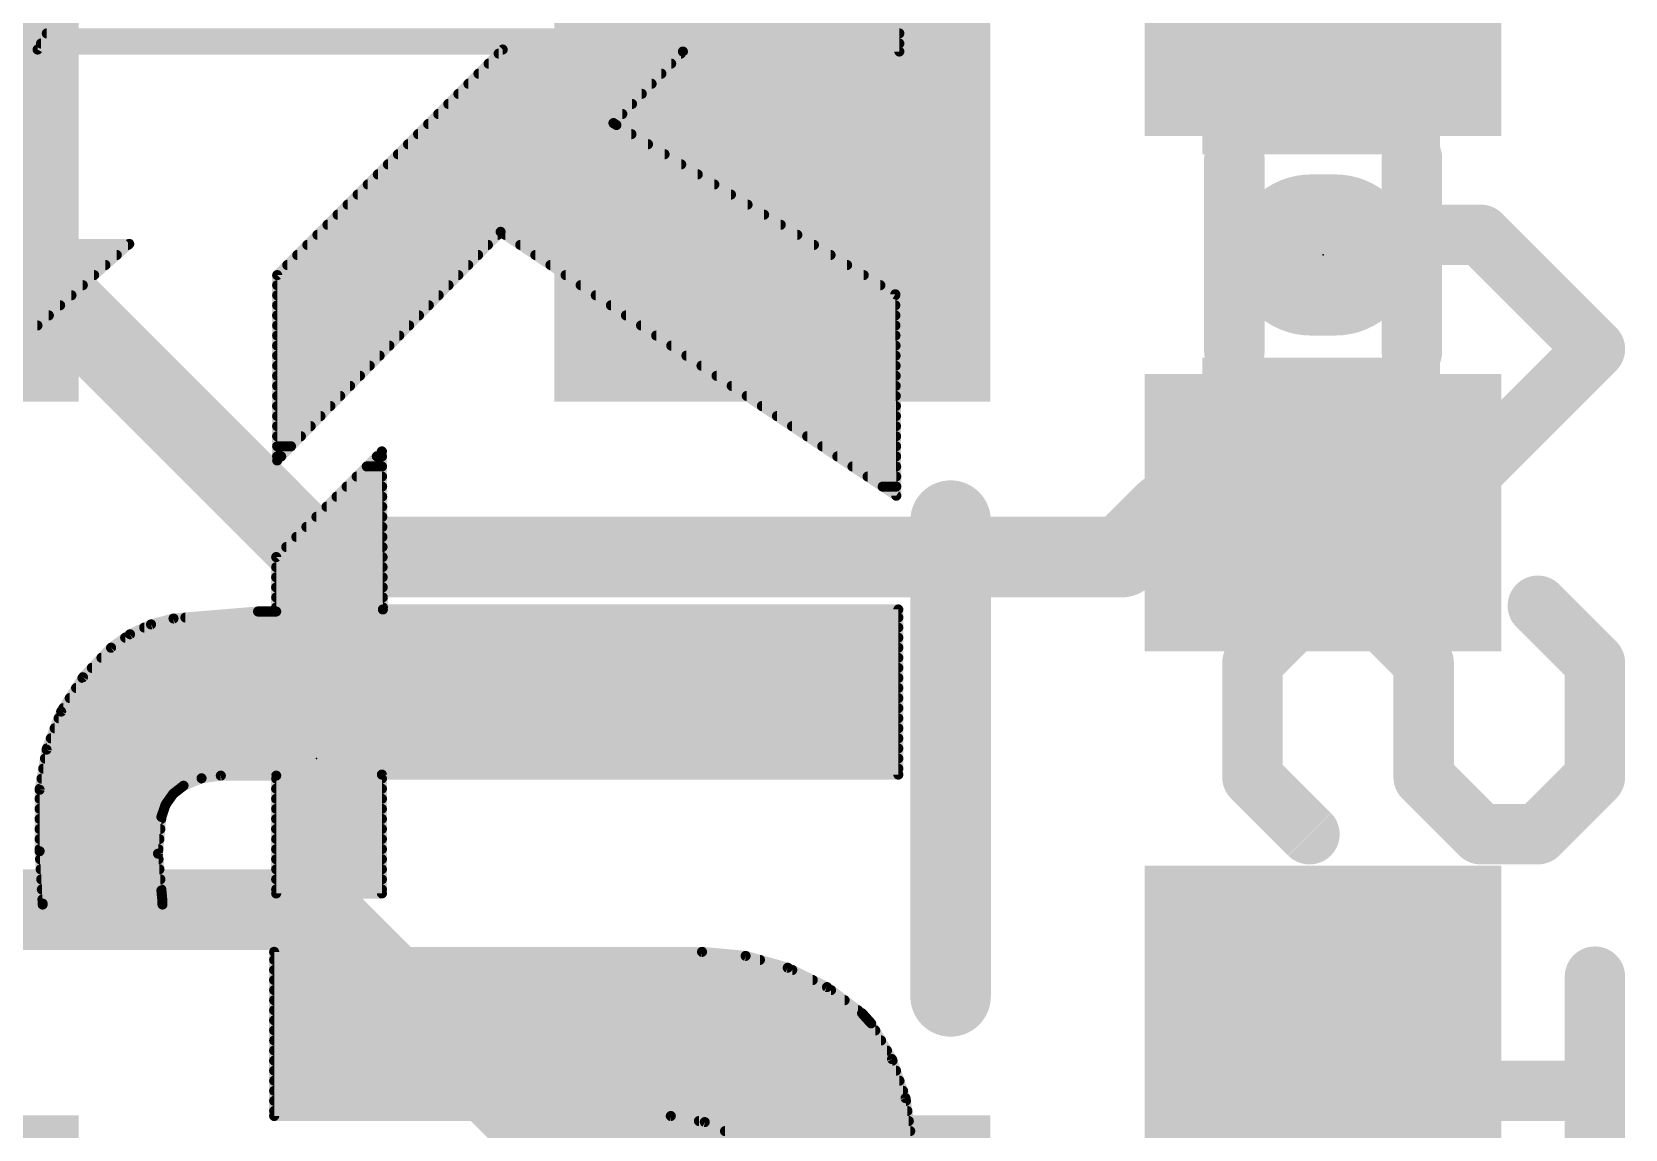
# Model space of a CAD drawing. Extents: x -0.1 to 44.5, y -0.1 to 35.7.
# Drawn here: x 31.032 to 35.052, y 18.115 to 20.883 of the extents above; entities that cross this region are included whole.
import ezdxf

# ---------------------------------------------------------------- set-up
doc = ezdxf.new("R2010")
doc.units = 0
for name, color, linetype in [('1', 12, 'CONTINUOUS'), ('21', 41, 'CONTINUOUS'), ('22', 40, 'CONTINUOUS'), ('23', 53, 'CONTINUOUS'), ('51', 53, 'CONTINUOUS')]:
    doc.layers.add(name, color=color, linetype=linetype)

# ---------------------------------------------------------------- blocks, each defined once
blk = doc.blocks.new('RECT')
blk.add_solid([(-0.5, -0.5), (0.5, -0.5), (-0.5, 0.5), (0.5, 0.5)])

msp = doc.modelspace()

# ---------------------------------------------------------------- linework, layer by layer
at = {"layer": '1', "const_width": 0.2032}
for points in [[(30.6, 20.708), (31.75, 19.558)], [(33.782, 19.558), (33.894, 19.67)], [(33.894, 19.67), (34.29, 19.67)], [(31.75, 19.558), (33.782, 19.558)], [(29.718, 18.669), (31.75, 18.669)], [(31.75, 18.669), (32.9, 17.519)]]:
    msp.add_lwpolyline(points, dxfattribs=at)
at = {"layer": '1', "const_width": 0.1016}
for points in [[(33.894, 19.7208, 1), (33.894, 19.6192)], [(33.9299, 19.6341, 1), (33.8581, 19.7059)], [(34.29, 19.6192, 1), (34.29, 19.7208)], [(31.75, 19.6088, 1), (31.75, 19.5072)], [(33.782, 19.5072, 1), (33.782, 19.6088)], [(31.7141, 19.5221, 1), (31.7859, 19.5939)], [(33.7461, 19.5939, 1), (33.8179, 19.5221)], [(31.7859, 18.7049, 1), (31.7141, 18.6331)], [(31.75, 18.6182, 1), (31.75, 18.7198)]]:
    msp.add_lwpolyline(points, format="xyb", dxfattribs=at)
at = {"layer": '21'}
for points, const_width in [([(34.3205, 20.32), (34.2595, 20.32)], 0.4064), ([(33.35, 19.65), (33.35, 18.45)], 0.2032)]:
    msp.add_lwpolyline(points, dxfattribs=dict(at, const_width=const_width))
for points, const_width in [([(34.2595, 20.4216, 1), (34.2595, 20.2184)], 0.2032), ([(34.3205, 20.2184, 1), (34.3205, 20.4216)], 0.2032), ([(33.4008, 19.65, 1), (33.2992, 19.65)], 0.1016), ([(33.2992, 18.45, 1), (33.4008, 18.45)], 0.1016)]:
    msp.add_lwpolyline(points, format="xyb", dxfattribs=dict(at, const_width=const_width))
at = {"layer": '22'}
for points, const_width in [([(31.2826, 21.2522), (31.0464, 20.8382)], 0.0254), ([(33.2207, 20.8331), (33.2207, 21.2471)], 0.0254), ([(31.0551, 20.8534), (33.2207, 20.8534)], 0.0254), ([(31.0696, 20.8788), (33.2207, 20.8788)], 0.0254), ([(31.0464, 20.8382), (32.2199, 20.8382)], 0.0254), ([(32.2199, 20.8382), (31.6509, 20.2692)], 0.0254), ([(32.2097, 20.828), (32.6696, 20.828)], 0.0254), ([(32.4993, 20.6527), (32.6746, 20.8331)], 0.0254), ([(32.6746, 20.8331), (33.2207, 20.8331)], 0.0254), ([(32.1589, 20.7772), (32.6203, 20.7772)], 0.0254), ([(32.1843, 20.8026), (32.645, 20.8026)], 0.0254), ([(32.1335, 20.7518), (32.5956, 20.7518)], 0.0254), ([(32.0827, 20.701), (32.5462, 20.701)], 0.0254), ([(32.1081, 20.7264), (32.5709, 20.7264)], 0.0254), ([(32.0573, 20.6756), (32.5216, 20.6756)], 0.0254), ([(32.5069, 20.6477), (32.4993, 20.6527)], 0.0254), ([(32.0065, 20.6248), (32.5447, 20.6248)], 0.0254), ([(32.0319, 20.6502), (32.5031, 20.6502)], 0.0254), ([(33.2105, 20.2209), (32.5069, 20.6477)], 0.0254), ([(31.9557, 20.574), (32.6284, 20.574)], 0.0254), ([(31.9811, 20.5994), (32.5865, 20.5994)], 0.0254), ([(31.9303, 20.5486), (32.6703, 20.5486)], 0.0254), ([(31.8795, 20.4978), (32.754, 20.4978)], 0.0254), ([(31.9049, 20.5232), (32.7121, 20.5232)], 0.0254), ([(31.8541, 20.4724), (32.7959, 20.4724)], 0.0254), ([(31.8033, 20.4216), (32.8796, 20.4216)], 0.0254), ([(31.8287, 20.447), (32.8378, 20.447)], 0.0254), ([(34.1115, 20.3708), (34.6877, 20.3708)], 0.1524), ([(34.6877, 20.3708), (34.9758, 20.0827)], 0.1524), ([(31.6509, 19.8018), (32.2148, 20.3784)], 0.0254), ([(31.7525, 20.3708), (32.2074, 20.3708)], 0.0254), ([(31.7779, 20.3962), (32.9215, 20.3962)], 0.0254), ([(32.2148, 20.3784), (33.213, 19.7129)], 0.0254), ([(32.2262, 20.3708), (32.9634, 20.3708)], 0.0254), ([(29.7313, 20.3454), (31.2748, 20.3454)], 0.0254), ([(29.7612, 20.3479), (31.2776, 20.3479)], 0.0254), ([(31.2776, 20.3479), (30.7289, 19.8603)], 0.0254), ([(31.7271, 20.3454), (32.1825, 20.3454)], 0.0254), ([(32.2643, 20.3454), (33.0053, 20.3454)], 0.0254), ([(29.5575, 20.2946), (31.2176, 20.2946)], 0.0254), ([(29.6085, 20.32), (31.2462, 20.32)], 0.0254), ([(31.6763, 20.2946), (32.1328, 20.2946)], 0.0254), ([(31.7017, 20.32), (32.1577, 20.32)], 0.0254), ([(32.3024, 20.32), (33.0471, 20.32)], 0.0254), ([(32.3405, 20.2946), (33.089, 20.2946)], 0.0254), ([(29.5161, 20.2692), (31.189, 20.2692)], 0.0254), ([(31.6509, 20.2692), (31.6509, 19.8018)], 0.0254), ([(31.6509, 20.2692), (32.108, 20.2692)], 0.0254), ([(32.3786, 20.2692), (33.1309, 20.2692)], 0.0254), ([(29.4611, 20.2184), (31.1319, 20.2184)], 0.0254), ([(29.4864, 20.2438), (31.1605, 20.2438)], 0.0254), ([(31.6509, 20.2438), (32.0832, 20.2438)], 0.0254), ([(31.6509, 20.2184), (32.0583, 20.2184)], 0.0254), ([(32.4167, 20.2438), (33.1728, 20.2438)], 0.0254), ([(32.4548, 20.2184), (33.2105, 20.2184)], 0.0254), ([(33.213, 19.7129), (33.2105, 20.2209)], 0.0254), ([(29.4413, 20.193), (31.1033, 20.193)], 0.0254), ([(31.6509, 20.193), (32.0335, 20.193)], 0.0254), ([(32.4929, 20.193), (33.2106, 20.193)], 0.0254), ([(29.4104, 20.1422), (31.0461, 20.1422)], 0.0254), ([(29.423, 20.1676), (31.0747, 20.1676)], 0.0254), ([(31.6509, 20.1676), (32.0086, 20.1676)], 0.0254), ([(31.6509, 20.1422), (31.9838, 20.1422)], 0.0254), ([(32.531, 20.1676), (33.2108, 20.1676)], 0.0254), ([(32.5691, 20.1422), (33.2109, 20.1422)], 0.0254), ([(34.9758, 20.0827), (34.6877, 19.7946)], 0.1524), ([(31.6509, 20.1168), (31.959, 20.1168)], 0.0254), ([(31.6509, 20.0914), (31.9341, 20.0914)], 0.0254), ([(32.6072, 20.1168), (33.211, 20.1168)], 0.0254), ([(32.6453, 20.0914), (33.2111, 20.0914)], 0.0254), ([(31.6509, 20.066), (31.9093, 20.066)], 0.0254), ([(32.6834, 20.066), (33.2113, 20.066)], 0.0254), ([(31.6509, 20.0406), (31.8844, 20.0406)], 0.0254), ([(31.6509, 20.0152), (31.8596, 20.0152)], 0.0254), ([(32.7215, 20.0406), (33.2114, 20.0406)], 0.0254), ([(32.7596, 20.0152), (33.2115, 20.0152)], 0.0254), ([(31.6509, 19.9898), (31.8348, 19.9898)], 0.0254), ([(32.7977, 19.9898), (33.2116, 19.9898)], 0.0254), ([(31.6509, 19.9644), (31.8099, 19.9644)], 0.0254), ([(31.6509, 19.939), (31.7851, 19.939)], 0.0254), ([(32.8358, 19.9644), (33.2118, 19.9644)], 0.0254), ([(32.8739, 19.939), (33.2119, 19.939)], 0.0254), ([(31.6509, 19.9136), (31.7602, 19.9136)], 0.0254), ([(31.6509, 19.8882), (31.7354, 19.8882)], 0.0254), ([(32.912, 19.9136), (33.212, 19.9136)], 0.0254), ([(32.9501, 19.8882), (33.2121, 19.8882)], 0.0254), ([(31.6509, 19.8628), (31.7106, 19.8628)], 0.0254), ([(32.9882, 19.8628), (33.2123, 19.8628)], 0.0254), ([(34.6877, 19.7946), (34.1115, 19.7946)], 0.1524), ([(31.9151, 19.8247), (31.6484, 19.558)], 0.0254), ([(31.6509, 19.8374), (31.6857, 19.8374)], 0.0254), ([(31.6509, 19.812), (31.6609, 19.812)], 0.0254), ([(31.9024, 19.812), (31.9152, 19.812)], 0.0254), ([(31.9176, 19.4259), (31.9151, 19.8247)], 0.0254), ([(33.0263, 19.8374), (33.2124, 19.8374)], 0.0254), ([(33.0644, 19.812), (33.2125, 19.812)], 0.0254), ([(31.877, 19.7866), (31.9153, 19.7866)], 0.0254), ([(33.1025, 19.7866), (33.2126, 19.7866)], 0.0254), ([(31.8262, 19.7358), (31.9157, 19.7358)], 0.0254), ([(31.8516, 19.7612), (31.9155, 19.7612)], 0.0254), ([(33.1406, 19.7612), (33.2128, 19.7612)], 0.0254), ([(33.1787, 19.7358), (33.2129, 19.7358)], 0.0254), ([(31.8008, 19.7104), (31.9158, 19.7104)], 0.0254), ([(31.75, 19.6596), (31.9161, 19.6596)], 0.0254), ([(31.7754, 19.685), (31.916, 19.685)], 0.0254), ([(31.6992, 19.6088), (31.9165, 19.6088)], 0.0254), ([(31.7246, 19.6342), (31.9163, 19.6342)], 0.0254), ([(31.6738, 19.5834), (31.9166, 19.5834)], 0.0254), ([(31.6484, 19.558), (31.6484, 19.4208)], 0.0254), ([(31.6484, 19.558), (31.9168, 19.558)], 0.0254), ([(31.6484, 19.5326), (31.9169, 19.5326)], 0.0254), ([(31.6484, 19.5072), (31.9171, 19.5072)], 0.0254), ([(34.1115, 19.2912), (34.2555, 19.4353)], 0.1524), ([(34.2555, 19.4353), (34.3996, 19.4353)], 0.1524), ([(34.3996, 19.4353), (34.5436, 19.2912)], 0.1524), ([(34.9758, 19.2912), (34.8317, 19.4353)], 0.1524), ([(31.6484, 19.4818), (31.9173, 19.4818)], 0.0254), ([(31.6484, 19.4564), (31.9174, 19.4564)], 0.0254), ([(31.6027, 19.4208), (31.3893, 19.4031)], 0.0254), ([(31.4194, 19.4056), (33.2181, 19.4056)], 0.0254), ([(31.6484, 19.4208), (31.6027, 19.4208)], 0.0254), ([(31.6484, 19.431), (31.9176, 19.431)], 0.0254), ([(33.2181, 19.4259), (31.9176, 19.4259)], 0.0254), ([(33.2181, 19.0094), (33.2181, 19.4259)], 0.0254), ([(31.3326, 19.3883), (31.2795, 19.3634)], 0.0254), ([(31.3154, 19.3802), (33.2181, 19.3802)], 0.0254), ([(31.3893, 19.4031), (31.3326, 19.3883)], 0.0254), ([(31.2318, 19.3294), (31.1609, 19.2551)], 0.0254), ([(31.2795, 19.3634), (31.2318, 19.3294)], 0.0254), ([(31.2318, 19.3294), (33.2181, 19.3294)], 0.0254), ([(31.2674, 19.3548), (33.2181, 19.3548)], 0.0254), ([(34.1115, 19.0031), (34.1115, 19.2912)], 0.1524), ([(34.5436, 19.2912), (34.5436, 19.0031)], 0.1524), ([(34.9758, 19.0031), (34.9758, 19.2912)], 0.1524), ([(31.2076, 19.304), (33.2181, 19.304)], 0.0254), ([(31.1609, 19.2551), (31.1059, 19.1684)], 0.0254), ([(31.1597, 19.2532), (33.2181, 19.2532)], 0.0254), ([(31.1833, 19.2786), (33.2181, 19.2786)], 0.0254), ([(31.1436, 19.2278), (33.2181, 19.2278)], 0.0254), ([(31.1059, 19.1684), (31.0689, 19.0725)], 0.0254), ([(31.1114, 19.177), (33.2181, 19.177)], 0.0254), ([(31.1275, 19.2024), (33.2181, 19.2024)], 0.0254), ([(31.0896, 19.1262), (33.2181, 19.1262)], 0.0254), ([(31.0994, 19.1516), (33.2181, 19.1516)], 0.0254), ([(31.0798, 19.1008), (33.2181, 19.1008)], 0.0254), ([(31.0689, 19.0725), (31.0515, 18.9713)], 0.0254), ([(31.0651, 19.05), (33.2181, 19.05)], 0.0254), ([(31.07, 19.0754), (33.2181, 19.0754)], 0.0254), ([(34.2555, 18.8591), (34.1115, 19.0031)], 0.1524), ([(34.5436, 19.0031), (34.6877, 18.8591)], 0.1524), ([(34.8317, 18.8591), (34.9758, 19.0031)], 0.1524), ([(31.0607, 19.0246), (33.2181, 19.0246)], 0.0254), ([(31.4601, 19.0002), (31.5087, 19.0068)], 0.0254), ([(31.5087, 19.0068), (31.6484, 19.0068)], 0.0254), ([(31.6484, 19.0068), (31.6484, 18.7096)], 0.0254), ([(31.9151, 18.7096), (31.9151, 19.0094)], 0.0254), ([(31.9151, 19.0094), (33.2181, 19.0094)], 0.0254), ([(31.0515, 18.9713), (31.0515, 18.8163)], 0.0254), ([(31.0519, 18.9738), (31.405, 18.9738)], 0.0254), ([(31.0563, 18.9992), (31.4577, 18.9992)], 0.0254), ([(31.3887, 18.961), (31.4147, 18.9814)], 0.0254), ([(31.4147, 18.9814), (31.4601, 19.0002)], 0.0254), ([(31.6484, 18.9992), (31.9151, 18.9992)], 0.0254), ([(31.6484, 18.9738), (31.9151, 18.9738)], 0.0254), ([(31.0515, 18.9484), (31.3797, 18.9484)], 0.0254), ([(31.0515, 18.923), (31.3657, 18.923)], 0.0254), ([(31.3588, 18.9027), (31.3695, 18.934)], 0.0254), ([(31.3695, 18.934), (31.3887, 18.961)], 0.0254), ([(31.6484, 18.9484), (31.9151, 18.9484)], 0.0254), ([(31.6484, 18.923), (31.9151, 18.923)], 0.0254), ([(34.6877, 18.8591), (34.8317, 18.8591)], 0.1524), ([(31.0515, 18.8976), (31.3583, 18.8976)], 0.0254), ([(31.3502, 18.81), (31.3588, 18.9027)], 0.0254), ([(31.6484, 18.8976), (31.9151, 18.8976)], 0.0254), ([(31.0515, 18.8722), (31.356, 18.8722)], 0.0254), ([(31.0515, 18.8468), (31.3536, 18.8468)], 0.0254), ([(31.6484, 18.8722), (31.9151, 18.8722)], 0.0254), ([(31.6484, 18.8468), (31.9151, 18.8468)], 0.0254), ([(31.0515, 18.8214), (31.3513, 18.8214)], 0.0254), ([(31.0515, 18.8163), (31.0591, 18.6842)], 0.0254), ([(31.3588, 18.7173), (31.3502, 18.81)], 0.0254), ([(31.6484, 18.8214), (31.9151, 18.8214)], 0.0254), ([(31.0527, 18.796), (31.3515, 18.796)], 0.0254), ([(31.0541, 18.7706), (31.3539, 18.7706)], 0.0254), ([(31.6484, 18.796), (31.9151, 18.796)], 0.0254), ([(31.6484, 18.7706), (31.9151, 18.7706)], 0.0254), ([(31.0556, 18.7452), (31.3562, 18.7452)], 0.0254), ([(31.6484, 18.7452), (31.9151, 18.7452)], 0.0254), ([(31.0571, 18.7198), (31.3586, 18.7198)], 0.0254), ([(31.0585, 18.6944), (31.3609, 18.6944)], 0.0254), ([(31.0591, 18.6842), (31.0591, 18.6817)], 0.0254), ([(31.0591, 18.6817), (31.3614, 18.6817)], 0.0254), ([(31.3614, 18.6893), (31.3588, 18.7173)], 0.0254), ([(31.3614, 18.6817), (31.3614, 18.6893)], 0.0254), ([(31.6484, 18.7198), (31.9151, 18.7198)], 0.0254), ([(31.6484, 18.7096), (31.9151, 18.7096)], 0.0254), ([(31.6433, 18.5623), (32.7228, 18.5623)], 0.0254), ([(31.6433, 18.1483), (31.6433, 18.5623)], 0.0254), ([(32.7228, 18.5623), (32.8328, 18.5522)], 0.0254), ([(34.3996, 18.4998), (34.1115, 18.2117)], 0.1524), ([(34.9758, 18.4998), (34.9758, 17.9235)], 0.1524), ([(31.6433, 18.542), (32.869, 18.542)], 0.0254), ([(32.8328, 18.5522), (32.9391, 18.5222)], 0.0254), ([(32.9391, 18.5222), (33.0382, 18.4734)], 0.0254), ([(31.6433, 18.5166), (32.9505, 18.5166)], 0.0254), ([(31.6433, 18.4912), (33.0021, 18.4912)], 0.0254), ([(31.6433, 18.4658), (33.0484, 18.4658)], 0.0254), ([(31.6433, 18.4404), (33.0825, 18.4404)], 0.0254), ([(33.0382, 18.4734), (33.1267, 18.4074)], 0.0254), ([(31.6433, 18.415), (33.1165, 18.415)], 0.0254), ([(33.1267, 18.4074), (33.1495, 18.382)], 0.0254), ([(31.6433, 18.3896), (33.1427, 18.3896)], 0.0254), ([(31.6433, 18.3642), (33.1599, 18.3642)], 0.0254), ([(33.1495, 18.382), (33.2021, 18.2918)], 0.0254), ([(31.6433, 18.3388), (33.1747, 18.3388)], 0.0254), ([(31.6433, 18.3134), (33.1895, 18.3134)], 0.0254), ([(31.6433, 18.288), (33.2034, 18.288)], 0.0254), ([(33.2021, 18.2918), (33.2364, 18.1932)], 0.0254), ([(31.6433, 18.2626), (33.2123, 18.2626)], 0.0254), ([(34.1115, 18.2117), (34.9758, 18.2117)], 0.1524), ([(31.6433, 18.2372), (33.2211, 18.2372)], 0.0254), ([(31.6433, 18.2118), (33.2299, 18.2118)], 0.0254), ([(31.6433, 18.1864), (33.2374, 18.1864)], 0.0254), ([(31.6433, 18.161), (33.241, 18.161)], 0.0254), ([(33.2364, 18.1932), (33.2511, 18.0899)], 0.0254), ([(32.6441, 18.1483), (31.6433, 18.1483)], 0.0254), ([(32.7298, 18.133), (32.6441, 18.1483)], 0.0254), ([(32.7151, 18.1356), (33.2446, 18.1356)], 0.0254), ([(32.8092, 18.0975), (32.7298, 18.133)], 0.0254), ([(32.7808, 18.1102), (33.2482, 18.1102)], 0.0254)]:
    msp.add_lwpolyline(points, dxfattribs=dict(at, const_width=const_width))
for points, const_width in [([(31.0551, 20.8598, 1), (31.0551, 20.847)], 0.0127), ([(31.0696, 20.8852, 1), (31.0696, 20.8725)], 0.0127), ([(33.2207, 20.8725, 1), (33.2207, 20.8852)], 0.0127), ([(33.2207, 20.847, 1), (33.2207, 20.8598)], 0.0127), ([(31.0464, 20.8446, 1), (31.0464, 20.8318)], 0.0127), ([(31.0409, 20.8413, 1), (31.0519, 20.8351)], 0.0127), ([(32.2097, 20.8344, 1), (32.2097, 20.8216)], 0.0127), ([(32.2244, 20.8337, 1), (32.2154, 20.8427)], 0.0127), ([(32.2199, 20.8318, 1), (32.2199, 20.8446)], 0.0127), ([(32.6746, 20.8395, 1), (32.6746, 20.8268)], 0.0127), ([(32.6696, 20.8216, 1), (32.6696, 20.8344)], 0.0127), ([(32.6792, 20.8287, 1), (32.67, 20.8375)], 0.0127), ([(33.2144, 20.8331, 1), (33.227, 20.8331)], 0.0127), ([(33.2207, 20.8268, 1), (33.2207, 20.8395)], 0.0127), ([(32.1589, 20.7836, 1), (32.1589, 20.7708)], 0.0127), ([(32.1843, 20.809, 1), (32.1843, 20.7963)], 0.0127), ([(32.6203, 20.7708, 1), (32.6203, 20.7836)], 0.0127), ([(32.645, 20.7963, 1), (32.645, 20.809)], 0.0127), ([(32.1335, 20.7582, 1), (32.1335, 20.7454)], 0.0127), ([(32.5956, 20.7454, 1), (32.5956, 20.7582)], 0.0127), ([(32.0827, 20.7074, 1), (32.0827, 20.6946)], 0.0127), ([(32.1081, 20.7328, 1), (32.1081, 20.7201)], 0.0127), ([(32.5462, 20.6946, 1), (32.5462, 20.7074)], 0.0127), ([(32.5709, 20.7201, 1), (32.5709, 20.7328)], 0.0127), ([(32.0573, 20.682, 1), (32.0573, 20.6692)], 0.0127), ([(32.5028, 20.658, 1), (32.4958, 20.6474)], 0.0127), ([(32.4947, 20.6571, 1), (32.5039, 20.6483)], 0.0127), ([(32.5216, 20.6692, 1), (32.5216, 20.682)], 0.0127), ([(32.0065, 20.6312, 1), (32.0065, 20.6184)], 0.0127), ([(32.0319, 20.6566, 1), (32.0319, 20.6439)], 0.0127), ([(32.5102, 20.6531, 1), (32.5036, 20.6423)], 0.0127), ([(32.5031, 20.6439, 1), (32.5031, 20.6566)], 0.0127), ([(32.5034, 20.6424, 1), (32.5104, 20.653)], 0.0127), ([(32.5447, 20.6184, 1), (32.5447, 20.6312)], 0.0127), ([(31.9557, 20.5804, 1), (31.9557, 20.5677)], 0.0127), ([(31.9811, 20.6058, 1), (31.9811, 20.593)], 0.0127), ([(32.5865, 20.593, 1), (32.5865, 20.6058)], 0.0127), ([(32.6284, 20.5677, 1), (32.6284, 20.5804)], 0.0127), ([(31.9303, 20.555, 1), (31.9303, 20.5422)], 0.0127), ([(32.6703, 20.5422, 1), (32.6703, 20.555)], 0.0127), ([(31.8795, 20.5042, 1), (31.8795, 20.4915)], 0.0127), ([(31.9049, 20.5296, 1), (31.9049, 20.5168)], 0.0127), ([(32.7121, 20.5168, 1), (32.7121, 20.5296)], 0.0127), ([(32.754, 20.4915, 1), (32.754, 20.5042)], 0.0127), ([(31.8541, 20.4788, 1), (31.8541, 20.466)], 0.0127), ([(32.7959, 20.466, 1), (32.7959, 20.4788)], 0.0127), ([(31.8033, 20.428, 1), (31.8033, 20.4153)], 0.0127), ([(31.8287, 20.4534, 1), (31.8287, 20.4407)], 0.0127), ([(32.8378, 20.4407, 1), (32.8378, 20.4534)], 0.0127), ([(32.8796, 20.4153, 1), (32.8796, 20.428)], 0.0127), ([(34.1115, 20.4089, 1), (34.1115, 20.3327)], 0.0762), ([(34.7146, 20.3977, 1), (34.6607, 20.3439)], 0.0762), ([(34.6877, 20.3327, 1), (34.6877, 20.4089)], 0.0762), ([(31.7525, 20.3772, 1), (31.7525, 20.3645)], 0.0127), ([(31.7779, 20.4026, 1), (31.7779, 20.3898)], 0.0127), ([(32.2074, 20.3645, 1), (32.2074, 20.3772)], 0.0127), ([(32.2183, 20.3837, 1), (32.2113, 20.3731)], 0.0127), ([(32.2193, 20.374, 1), (32.2103, 20.3828)], 0.0127), ([(32.2262, 20.3772, 1), (32.2262, 20.3645)], 0.0127), ([(32.9215, 20.3898, 1), (32.9215, 20.4026)], 0.0127), ([(32.9634, 20.3645, 1), (32.9634, 20.3772)], 0.0127), ([(31.2818, 20.3432, 1), (31.2734, 20.3526)], 0.0127), ([(31.2748, 20.3391, 1), (31.2748, 20.3518)], 0.0127), ([(31.2776, 20.3415, 1), (31.2776, 20.3543)], 0.0127), ([(31.7271, 20.3518, 1), (31.7271, 20.3391)], 0.0127), ([(32.1825, 20.3391, 1), (32.1825, 20.3518)], 0.0127), ([(32.2643, 20.3518, 1), (32.2643, 20.3391)], 0.0127), ([(33.0053, 20.3391, 1), (33.0053, 20.3518)], 0.0127), ([(31.2176, 20.2883, 1), (31.2176, 20.301)], 0.0127), ([(31.2462, 20.3136, 1), (31.2462, 20.3264)], 0.0127), ([(31.6763, 20.301, 1), (31.6763, 20.2883)], 0.0127), ([(31.7017, 20.3264, 1), (31.7017, 20.3136)], 0.0127), ([(32.1328, 20.2883, 1), (32.1328, 20.301)], 0.0127), ([(32.1577, 20.3136, 1), (32.1577, 20.3264)], 0.0127), ([(32.3024, 20.3264, 1), (32.3024, 20.3136)], 0.0127), ([(32.3405, 20.301, 1), (32.3405, 20.2883)], 0.0127), ([(33.0471, 20.3136, 1), (33.0471, 20.3264)], 0.0127), ([(33.089, 20.2883, 1), (33.089, 20.301)], 0.0127), ([(31.189, 20.2629, 1), (31.189, 20.2756)], 0.0127), ([(31.6573, 20.2692, 1), (31.6445, 20.2692)], 0.0127), ([(31.6509, 20.2756, 1), (31.6509, 20.2629)], 0.0127), ([(31.6464, 20.2737, 1), (31.6554, 20.2647)], 0.0127), ([(32.108, 20.2629, 1), (32.108, 20.2756)], 0.0127), ([(32.3786, 20.2756, 1), (32.3786, 20.2629)], 0.0127), ([(33.1309, 20.2629, 1), (33.1309, 20.2756)], 0.0127), ([(31.1319, 20.2121, 1), (31.1319, 20.2248)], 0.0127), ([(31.1605, 20.2374, 1), (31.1605, 20.2502)], 0.0127), ([(31.6509, 20.2502, 1), (31.6509, 20.2374)], 0.0127), ([(31.6509, 20.2248, 1), (31.6509, 20.2121)], 0.0127), ([(32.0583, 20.2121, 1), (32.0583, 20.2248)], 0.0127), ([(32.0832, 20.2374, 1), (32.0832, 20.2502)], 0.0127), ([(32.4167, 20.2502, 1), (32.4167, 20.2374)], 0.0127), ([(32.4548, 20.2248, 1), (32.4548, 20.2121)], 0.0127), ([(33.1728, 20.2374, 1), (33.1728, 20.2502)], 0.0127), ([(33.2168, 20.2209, 1), (33.2042, 20.2209)], 0.0127), ([(33.2072, 20.2155, 1), (33.2138, 20.2263)], 0.0127), ([(33.2105, 20.2121, 1), (33.2105, 20.2248)], 0.0127), ([(31.1033, 20.1867, 1), (31.1033, 20.1994)], 0.0127), ([(31.6509, 20.1994, 1), (31.6509, 20.1867)], 0.0127), ([(32.0335, 20.1867, 1), (32.0335, 20.1994)], 0.0127), ([(32.4929, 20.1994, 1), (32.4929, 20.1867)], 0.0127), ([(33.2106, 20.1867, 1), (33.2106, 20.1994)], 0.0127), ([(31.0461, 20.1359, 1), (31.0461, 20.1486)], 0.0127), ([(31.0747, 20.1612, 1), (31.0747, 20.174)], 0.0127), ([(31.6509, 20.174, 1), (31.6509, 20.1612)], 0.0127), ([(31.6509, 20.1486, 1), (31.6509, 20.1359)], 0.0127), ([(31.9838, 20.1359, 1), (31.9838, 20.1486)], 0.0127), ([(32.0086, 20.1612, 1), (32.0086, 20.174)], 0.0127), ([(32.531, 20.174, 1), (32.531, 20.1612)], 0.0127), ([(32.5691, 20.1486, 1), (32.5691, 20.1359)], 0.0127), ([(33.2108, 20.1612, 1), (33.2108, 20.174)], 0.0127), ([(33.2109, 20.1359, 1), (33.2109, 20.1486)], 0.0127), ([(35.0027, 20.0557, 1), (34.9489, 20.1096)], 0.0762), ([(34.9489, 20.0557, 1), (35.0027, 20.1096)], 0.0762), ([(31.6509, 20.0978, 1), (31.6509, 20.085)], 0.0127), ([(31.6509, 20.1232, 1), (31.6509, 20.1105)], 0.0127), ([(31.9341, 20.085, 1), (31.9341, 20.0978)], 0.0127), ([(31.959, 20.1105, 1), (31.959, 20.1232)], 0.0127), ([(32.6072, 20.1232, 1), (32.6072, 20.1105)], 0.0127), ([(32.6453, 20.0978, 1), (32.6453, 20.085)], 0.0127), ([(33.211, 20.1105, 1), (33.211, 20.1232)], 0.0127), ([(33.2111, 20.085, 1), (33.2111, 20.0978)], 0.0127), ([(31.6509, 20.0724, 1), (31.6509, 20.0597)], 0.0127), ([(31.9093, 20.0597, 1), (31.9093, 20.0724)], 0.0127), ([(32.6834, 20.0724, 1), (32.6834, 20.0597)], 0.0127), ([(33.2113, 20.0597, 1), (33.2113, 20.0724)], 0.0127), ([(31.6509, 20.0216, 1), (31.6509, 20.0088)], 0.0127), ([(31.6509, 20.047, 1), (31.6509, 20.0343)], 0.0127), ([(31.8596, 20.0088, 1), (31.8596, 20.0216)], 0.0127), ([(31.8844, 20.0343, 1), (31.8844, 20.047)], 0.0127), ([(32.7215, 20.047, 1), (32.7215, 20.0343)], 0.0127), ([(32.7596, 20.0216, 1), (32.7596, 20.0088)], 0.0127), ([(33.2114, 20.0343, 1), (33.2114, 20.047)], 0.0127), ([(33.2115, 20.0088, 1), (33.2115, 20.0216)], 0.0127), ([(31.6509, 19.9962, 1), (31.6509, 19.9835)], 0.0127), ([(31.8348, 19.9835, 1), (31.8348, 19.9962)], 0.0127), ([(32.7977, 19.9962, 1), (32.7977, 19.9835)], 0.0127), ([(33.2116, 19.9835, 1), (33.2116, 19.9962)], 0.0127), ([(31.6509, 19.9454, 1), (31.6509, 19.9326)], 0.0127), ([(31.6509, 19.9708, 1), (31.6509, 19.9581)], 0.0127), ([(31.7851, 19.9326, 1), (31.7851, 19.9454)], 0.0127), ([(31.8099, 19.9581, 1), (31.8099, 19.9708)], 0.0127), ([(32.8358, 19.9708, 1), (32.8358, 19.9581)], 0.0127), ([(32.8739, 19.9454, 1), (32.8739, 19.9326)], 0.0127), ([(33.2118, 19.9581, 1), (33.2118, 19.9708)], 0.0127), ([(33.2119, 19.9326, 1), (33.2119, 19.9454)], 0.0127), ([(31.6509, 19.92, 1), (31.6509, 19.9073)], 0.0127), ([(31.6509, 19.8946, 1), (31.6509, 19.8819)], 0.0127), ([(31.7354, 19.8819, 1), (31.7354, 19.8946)], 0.0127), ([(31.7602, 19.9073, 1), (31.7602, 19.92)], 0.0127), ([(32.912, 19.92, 1), (32.912, 19.9073)], 0.0127), ([(32.9501, 19.8946, 1), (32.9501, 19.8819)], 0.0127), ([(33.212, 19.9073, 1), (33.212, 19.92)], 0.0127), ([(33.2121, 19.8819, 1), (33.2121, 19.8946)], 0.0127), ([(31.6509, 19.8692, 1), (31.6509, 19.8564)], 0.0127), ([(31.7106, 19.8564, 1), (31.7106, 19.8692)], 0.0127), ([(32.9882, 19.8692, 1), (32.9882, 19.8564)], 0.0127), ([(33.2123, 19.8564, 1), (33.2123, 19.8692)], 0.0127), ([(34.1115, 19.8327, 1), (34.1115, 19.7565)], 0.0762), ([(34.6607, 19.8215, 1), (34.7146, 19.7676)], 0.0762), ([(34.6877, 19.7565, 1), (34.6877, 19.8327)], 0.0762), ([(31.6509, 19.8184, 1), (31.6509, 19.8056)], 0.0127), ([(31.6509, 19.8438, 1), (31.6509, 19.8311)], 0.0127), ([(31.6609, 19.8056, 1), (31.6609, 19.8184)], 0.0127), ([(31.6857, 19.8311, 1), (31.6857, 19.8438)], 0.0127), ([(31.9024, 19.8184, 1), (31.9024, 19.8056)], 0.0127), ([(31.9214, 19.8247, 1), (31.9088, 19.8247)], 0.0127), ([(31.9196, 19.8202, 1), (31.9106, 19.8292)], 0.0127), ([(31.9152, 19.8056, 1), (31.9152, 19.8184)], 0.0127), ([(33.0263, 19.8438, 1), (33.0263, 19.8311)], 0.0127), ([(33.0644, 19.8184, 1), (33.0644, 19.8056)], 0.0127), ([(33.2124, 19.8311, 1), (33.2124, 19.8438)], 0.0127), ([(33.2125, 19.8056, 1), (33.2125, 19.8184)], 0.0127), ([(31.6445, 19.8018, 1), (31.6573, 19.8018)], 0.0127), ([(31.6464, 19.8062, 1), (31.6554, 19.7974)], 0.0127), ([(31.877, 19.793, 1), (31.877, 19.7802)], 0.0127), ([(31.9153, 19.7802, 1), (31.9153, 19.793)], 0.0127), ([(33.1025, 19.793, 1), (33.1025, 19.7802)], 0.0127), ([(33.2126, 19.7802, 1), (33.2126, 19.793)], 0.0127), ([(31.8262, 19.7422, 1), (31.8262, 19.7294)], 0.0127), ([(31.8516, 19.7676, 1), (31.8516, 19.7549)], 0.0127), ([(31.9155, 19.7549, 1), (31.9155, 19.7676)], 0.0127), ([(31.9157, 19.7294, 1), (31.9157, 19.7422)], 0.0127), ([(33.1406, 19.7676, 1), (33.1406, 19.7549)], 0.0127), ([(33.1787, 19.7422, 1), (33.1787, 19.7294)], 0.0127), ([(33.2128, 19.7549, 1), (33.2128, 19.7676)], 0.0127), ([(33.2129, 19.7294, 1), (33.2129, 19.7422)], 0.0127), ([(31.8008, 19.7168, 1), (31.8008, 19.704)], 0.0127), ([(31.9158, 19.704, 1), (31.9158, 19.7168)], 0.0127), ([(33.2067, 19.7129, 1), (33.2193, 19.7129)], 0.0127), ([(33.2095, 19.7076, 1), (33.2165, 19.7182)], 0.0127), ([(31.75, 19.666, 1), (31.75, 19.6532)], 0.0127), ([(31.7754, 19.6914, 1), (31.7754, 19.6787)], 0.0127), ([(31.916, 19.6787, 1), (31.916, 19.6914)], 0.0127), ([(31.9161, 19.6532, 1), (31.9161, 19.666)], 0.0127), ([(31.6992, 19.6152, 1), (31.6992, 19.6025)], 0.0127), ([(31.7246, 19.6406, 1), (31.7246, 19.6278)], 0.0127), ([(31.9163, 19.6278, 1), (31.9163, 19.6406)], 0.0127), ([(31.9165, 19.6025, 1), (31.9165, 19.6152)], 0.0127), ([(31.6738, 19.5898, 1), (31.6738, 19.577)], 0.0127), ([(31.9166, 19.577, 1), (31.9166, 19.5898)], 0.0127), ([(31.6484, 19.5644, 1), (31.6484, 19.5516)], 0.0127), ([(31.6548, 19.558, 1), (31.6421, 19.558)], 0.0127), ([(31.6439, 19.5625, 1), (31.6529, 19.5535)], 0.0127), ([(31.6484, 19.539, 1), (31.6484, 19.5263)], 0.0127), ([(31.9168, 19.5516, 1), (31.9168, 19.5644)], 0.0127), ([(31.9169, 19.5263, 1), (31.9169, 19.539)], 0.0127), ([(31.6484, 19.5136, 1), (31.6484, 19.5008)], 0.0127), ([(31.9171, 19.5008, 1), (31.9171, 19.5136)], 0.0127), ([(34.2555, 19.4734, 1), (34.2555, 19.3972)], 0.0762), ([(34.2825, 19.4083, 1), (34.2286, 19.4622)], 0.0762), ([(34.4265, 19.4622, 1), (34.3726, 19.4083)], 0.0762), ([(34.3996, 19.3972, 1), (34.3996, 19.4734)], 0.0762), ([(34.8587, 19.4622, 1), (34.8048, 19.4083)], 0.0762), ([(31.6484, 19.4882, 1), (31.6484, 19.4754)], 0.0127), ([(31.6484, 19.4628, 1), (31.6484, 19.4501)], 0.0127), ([(31.9173, 19.4754, 1), (31.9173, 19.4882)], 0.0127), ([(31.9174, 19.4501, 1), (31.9174, 19.4628)], 0.0127), ([(31.4194, 19.412, 1), (31.4194, 19.3992)], 0.0127), ([(31.6027, 19.4272, 1), (31.6027, 19.4144)], 0.0127), ([(31.6032, 19.4145, 1), (31.6022, 19.4271)], 0.0127), ([(31.6484, 19.4374, 1), (31.6484, 19.4246)], 0.0127), ([(31.6421, 19.4208, 1), (31.6548, 19.4208)], 0.0127), ([(31.6484, 19.4144, 1), (31.6484, 19.4272)], 0.0127), ([(31.9176, 19.4323, 1), (31.9176, 19.4196)], 0.0127), ([(31.9113, 19.4259, 1), (31.9239, 19.4259)], 0.0127), ([(31.9176, 19.4246, 1), (31.9176, 19.4374)], 0.0127), ([(33.2244, 19.4259, 1), (33.2118, 19.4259)], 0.0127), ([(33.2181, 19.4196, 1), (33.2181, 19.4323)], 0.0127), ([(33.2181, 19.3992, 1), (33.2181, 19.412)], 0.0127), ([(31.3154, 19.3866, 1), (31.3154, 19.3739)], 0.0127), ([(31.331, 19.3944, 1), (31.3342, 19.3821)], 0.0127), ([(31.3353, 19.3825, 1), (31.3299, 19.394)], 0.0127), ([(31.3888, 19.4094, 1), (31.3898, 19.3968)], 0.0127), ([(31.3909, 19.397, 1), (31.3877, 19.4092)], 0.0127), ([(33.2181, 19.3739, 1), (33.2181, 19.3866)], 0.0127), ([(31.2318, 19.3358, 1), (31.2318, 19.323)], 0.0127), ([(31.2281, 19.3346, 1), (31.2355, 19.3242)], 0.0127), ([(31.2364, 19.325, 1), (31.2272, 19.3338)], 0.0127), ([(31.2674, 19.3612, 1), (31.2674, 19.3484)], 0.0127), ([(31.2768, 19.3692, 1), (31.2822, 19.3577)], 0.0127), ([(31.2832, 19.3582, 1), (31.2758, 19.3686)], 0.0127), ([(33.2181, 19.3484, 1), (33.2181, 19.3612)], 0.0127), ([(33.2181, 19.323, 1), (33.2181, 19.3358)], 0.0127), ([(34.0845, 19.3182, 1), (34.1384, 19.2643)], 0.0762), ([(34.1496, 19.2912, 1), (34.0734, 19.2912)], 0.0762), ([(34.5817, 19.2912, 1), (34.5055, 19.2912)], 0.0762), ([(34.5167, 19.2643, 1), (34.5706, 19.3182)], 0.0762), ([(35.0139, 19.2912, 1), (34.9377, 19.2912)], 0.0762), ([(34.9489, 19.2643, 1), (35.0027, 19.3182)], 0.0762), ([(31.2076, 19.3104, 1), (31.2076, 19.2977)], 0.0127), ([(33.2181, 19.2977, 1), (33.2181, 19.3104)], 0.0127), ([(31.1597, 19.2596, 1), (31.1597, 19.2468)], 0.0127), ([(31.1563, 19.2595, 1), (31.1655, 19.2507)], 0.0127), ([(31.1662, 19.2517, 1), (31.1555, 19.2585)], 0.0127), ([(31.1833, 19.285, 1), (31.1833, 19.2722)], 0.0127), ([(33.2181, 19.2722, 1), (33.2181, 19.285)], 0.0127), ([(33.2181, 19.2468, 1), (33.2181, 19.2596)], 0.0127), ([(31.1436, 19.2342, 1), (31.1436, 19.2215)], 0.0127), ([(33.2181, 19.2215, 1), (33.2181, 19.2342)], 0.0127), ([(31.1005, 19.1718, 1), (31.1112, 19.165)], 0.0127), ([(31.1118, 19.1661, 1), (31.0999, 19.1706)], 0.0127), ([(31.1114, 19.1834, 1), (31.1114, 19.1706)], 0.0127), ([(31.1275, 19.2088, 1), (31.1275, 19.196)], 0.0127), ([(33.2181, 19.196, 1), (33.2181, 19.2088)], 0.0127), ([(33.2181, 19.1706, 1), (33.2181, 19.1834)], 0.0127), ([(31.0896, 19.1326, 1), (31.0896, 19.1198)], 0.0127), ([(31.0994, 19.158, 1), (31.0994, 19.1453)], 0.0127), ([(33.2181, 19.1453, 1), (33.2181, 19.158)], 0.0127), ([(33.2181, 19.1198, 1), (33.2181, 19.1326)], 0.0127), ([(31.0798, 19.1072, 1), (31.0798, 19.0944)], 0.0127), ([(33.2181, 19.0944, 1), (33.2181, 19.1072)], 0.0127), ([(31.0651, 19.0564, 1), (31.0651, 19.0436)], 0.0127), ([(31.063, 19.0748, 1), (31.0749, 19.0702)], 0.0127), ([(31.0752, 19.0714, 1), (31.0627, 19.0736)], 0.0127), ([(31.07, 19.0818, 1), (31.07, 19.0691)], 0.0127), ([(33.2181, 19.0691, 1), (33.2181, 19.0818)], 0.0127), ([(33.2181, 19.0436, 1), (33.2181, 19.0564)], 0.0127), ([(34.1384, 19.0301, 1), (34.0845, 18.9762)], 0.0762), ([(34.5706, 19.0301, 1), (34.5167, 18.9762)], 0.0762), ([(35.0027, 18.9762, 1), (34.9489, 19.0301)], 0.0762), ([(31.0607, 19.031, 1), (31.0607, 19.0182)], 0.0127), ([(31.5087, 19.0132, 1), (31.5087, 19.0005)], 0.0127), ([(31.5096, 19.0005, 1), (31.5078, 19.0131)], 0.0127), ([(31.6548, 19.0068, 1), (31.6421, 19.0068)], 0.0127), ([(31.6484, 19.0005, 1), (31.6484, 19.0132)], 0.0127), ([(31.9151, 19.0158, 1), (31.9151, 19.003)], 0.0127), ([(31.9215, 19.0094, 1), (31.9088, 19.0094)], 0.0127), ([(33.2118, 19.0094, 1), (33.2244, 19.0094)], 0.0127), ([(33.2181, 19.0182, 1), (33.2181, 19.031)], 0.0127), ([(33.2181, 19.003, 1), (33.2181, 19.0158)], 0.0127), ([(34.0734, 19.0031, 1), (34.1496, 19.0031)], 0.0762), ([(34.5055, 19.0031, 1), (34.5817, 19.0031)], 0.0762), ([(34.9377, 19.0031, 1), (35.0139, 19.0031)], 0.0762), ([(31.0579, 18.9713, 1), (31.0451, 18.9713)], 0.0127), ([(31.0452, 18.9724, 1), (31.0578, 18.9702)], 0.0127), ([(31.0519, 18.9802, 1), (31.0519, 18.9674)], 0.0127), ([(31.0563, 19.0056, 1), (31.0563, 18.9929)], 0.0127), ([(31.405, 18.9674, 1), (31.405, 18.9802)], 0.0127), ([(31.4123, 18.9873, 1), (31.4171, 18.9755)], 0.0127), ([(31.4186, 18.9764, 1), (31.4108, 18.9864)], 0.0127), ([(31.4592, 19.0065, 1), (31.4609, 18.9939)], 0.0127), ([(31.4625, 18.9943, 1), (31.4576, 19.006)], 0.0127), ([(31.4577, 18.9929, 1), (31.4577, 19.0056)], 0.0127), ([(31.6484, 18.9802, 1), (31.6484, 18.9674)], 0.0127), ([(31.6484, 19.0056, 1), (31.6484, 18.9929)], 0.0127), ([(31.9151, 18.9929, 1), (31.9151, 19.0056)], 0.0127), ([(31.9151, 18.9674, 1), (31.9151, 18.9802)], 0.0127), ([(31.0515, 18.9548, 1), (31.0515, 18.942)], 0.0127), ([(31.0515, 18.9294, 1), (31.0515, 18.9167)], 0.0127), ([(31.3643, 18.9377, 1), (31.3747, 18.9303)], 0.0127), ([(31.3755, 18.932, 1), (31.3635, 18.9361)], 0.0127), ([(31.3657, 18.9167, 1), (31.3657, 18.9294)], 0.0127), ([(31.3797, 18.942, 1), (31.3797, 18.9548)], 0.0127), ([(31.3847, 18.966, 1), (31.3926, 18.956)], 0.0127), ([(31.3938, 18.9573, 1), (31.3835, 18.9647)], 0.0127), ([(31.6484, 18.9548, 1), (31.6484, 18.942)], 0.0127), ([(31.6484, 18.9294, 1), (31.6484, 18.9167)], 0.0127), ([(31.9151, 18.942, 1), (31.9151, 18.9548)], 0.0127), ([(31.9151, 18.9167, 1), (31.9151, 18.9294)], 0.0127), ([(34.6877, 18.8972, 1), (34.6877, 18.821)], 0.0762), ([(34.8317, 18.821, 1), (34.8317, 18.8972)], 0.0762), ([(31.0515, 18.904, 1), (31.0515, 18.8912)], 0.0127), ([(31.3651, 18.9021, 1), (31.3525, 18.9033)], 0.0127), ([(31.3528, 18.9048, 1), (31.3648, 18.9006)], 0.0127), ([(31.3583, 18.8912, 1), (31.3583, 18.904)], 0.0127), ([(31.6484, 18.904, 1), (31.6484, 18.8912)], 0.0127), ([(31.9151, 18.8912, 1), (31.9151, 18.904)], 0.0127), ([(34.2286, 18.8321, 1), (34.2825, 18.886)], 0.0762), ([(34.6607, 18.8321, 1), (34.7146, 18.886)], 0.0762), ([(34.8048, 18.886, 1), (34.8587, 18.8321)], 0.0762), ([(31.0515, 18.8786, 1), (31.0515, 18.8658)], 0.0127), ([(31.0515, 18.8532, 1), (31.0515, 18.8405)], 0.0127), ([(31.3536, 18.8405, 1), (31.3536, 18.8532)], 0.0127), ([(31.356, 18.8658, 1), (31.356, 18.8786)], 0.0127), ([(31.6484, 18.8786, 1), (31.6484, 18.8658)], 0.0127), ([(31.6484, 18.8532, 1), (31.6484, 18.8405)], 0.0127), ([(31.9151, 18.8658, 1), (31.9151, 18.8786)], 0.0127), ([(31.9151, 18.8405, 1), (31.9151, 18.8532)], 0.0127), ([(31.0515, 18.8278, 1), (31.0515, 18.815)], 0.0127), ([(31.0578, 18.8167, 1), (31.0452, 18.8159)], 0.0127), ([(31.0451, 18.8163, 1), (31.0579, 18.8163)], 0.0127), ([(31.3565, 18.8106, 1), (31.3439, 18.8094)], 0.0127), ([(31.3439, 18.8106, 1), (31.3565, 18.8094)], 0.0127), ([(31.3513, 18.815, 1), (31.3513, 18.8278)], 0.0127), ([(31.6484, 18.8278, 1), (31.6484, 18.815)], 0.0127), ([(31.9151, 18.815, 1), (31.9151, 18.8278)], 0.0127), ([(31.0527, 18.8024, 1), (31.0527, 18.7896)], 0.0127), ([(31.0541, 18.777, 1), (31.0541, 18.7643)], 0.0127), ([(31.3515, 18.7896, 1), (31.3515, 18.8024)], 0.0127), ([(31.3539, 18.7643, 1), (31.3539, 18.777)], 0.0127), ([(31.6484, 18.8024, 1), (31.6484, 18.7896)], 0.0127), ([(31.6484, 18.777, 1), (31.6484, 18.7643)], 0.0127), ([(31.9151, 18.7896, 1), (31.9151, 18.8024)], 0.0127), ([(31.9151, 18.7643, 1), (31.9151, 18.777)], 0.0127), ([(31.0556, 18.7516, 1), (31.0556, 18.7388)], 0.0127), ([(31.3562, 18.7388, 1), (31.3562, 18.7516)], 0.0127), ([(31.6484, 18.7516, 1), (31.6484, 18.7388)], 0.0127), ([(31.9151, 18.7388, 1), (31.9151, 18.7516)], 0.0127), ([(31.0571, 18.7262, 1), (31.0571, 18.7134)], 0.0127), ([(31.0585, 18.7008, 1), (31.0585, 18.6881)], 0.0127), ([(31.0655, 18.6842, 1), (31.0527, 18.6842)], 0.0127), ([(31.0591, 18.6881, 1), (31.0591, 18.6753)], 0.0127), ([(31.3651, 18.7179, 1), (31.3525, 18.7167)], 0.0127), ([(31.3525, 18.7167, 1), (31.3651, 18.7179)], 0.0127), ([(31.3678, 18.6893, 1), (31.3551, 18.6893)], 0.0127), ([(31.3551, 18.6887, 1), (31.3677, 18.6899)], 0.0127), ([(31.3586, 18.7134, 1), (31.3586, 18.7262)], 0.0127), ([(31.3609, 18.6881, 1), (31.3609, 18.7008)], 0.0127), ([(31.3614, 18.6753, 1), (31.3614, 18.6881)], 0.0127), ([(31.6484, 18.7262, 1), (31.6484, 18.7134)], 0.0127), ([(31.6484, 18.716, 1), (31.6484, 18.7033)], 0.0127), ([(31.6421, 18.7096, 1), (31.6548, 18.7096)], 0.0127), ([(31.9088, 18.7096, 1), (31.9215, 18.7096)], 0.0127), ([(31.9151, 18.7134, 1), (31.9151, 18.7262)], 0.0127), ([(31.9151, 18.7033, 1), (31.9151, 18.716)], 0.0127), ([(31.0527, 18.6817, 1), (31.0655, 18.6817)], 0.0127), ([(31.0528, 18.6838, 1), (31.0654, 18.6846)], 0.0127), ([(31.3551, 18.6817, 1), (31.3678, 18.6817)], 0.0127), ([(31.6433, 18.5687, 1), (31.6433, 18.5559)], 0.0127), ([(31.6497, 18.5623, 1), (31.6369, 18.5623)], 0.0127), ([(32.7234, 18.5686, 1), (32.7222, 18.556)], 0.0127), ([(32.7228, 18.5559, 1), (32.7228, 18.5687)], 0.0127), ([(34.4265, 18.4728, 1), (34.3726, 18.5267)], 0.0762), ([(35.0139, 18.4998, 1), (34.9377, 18.4998)], 0.0762), ([(31.6433, 18.5484, 1), (31.6433, 18.5357)], 0.0127), ([(32.8345, 18.5583, 1), (32.8311, 18.5461)], 0.0127), ([(32.8322, 18.5459, 1), (32.8334, 18.5585)], 0.0127), ([(32.869, 18.5357, 1), (32.869, 18.5484)], 0.0127), ([(32.9419, 18.5279, 1), (32.9363, 18.5165)], 0.0127), ([(32.9374, 18.5161, 1), (32.9408, 18.5284)], 0.0127), ([(31.6433, 18.523, 1), (31.6433, 18.5102)], 0.0127), ([(31.6433, 18.4976, 1), (31.6433, 18.4848)], 0.0127), ([(32.9505, 18.5102, 1), (32.9505, 18.523)], 0.0127), ([(33.0021, 18.4848, 1), (33.0021, 18.4976)], 0.0127), ([(31.6433, 18.4468, 1), (31.6433, 18.434)], 0.0127), ([(31.6433, 18.4722, 1), (31.6433, 18.4595)], 0.0127), ([(33.042, 18.4785, 1), (33.0344, 18.4683)], 0.0127), ([(33.0354, 18.4677, 1), (33.041, 18.4791)], 0.0127), ([(33.0484, 18.4595, 1), (33.0484, 18.4722)], 0.0127), ([(33.0825, 18.434, 1), (33.0825, 18.4468)], 0.0127), ([(31.6433, 18.4214, 1), (31.6433, 18.4086)], 0.0127), ([(33.1165, 18.4086, 1), (33.1165, 18.4214)], 0.0127), ([(33.1314, 18.4116, 1), (33.122, 18.4032)], 0.0127), ([(33.1229, 18.4023, 1), (33.1305, 18.4125)], 0.0127), ([(31.6433, 18.3706, 1), (31.6433, 18.3578)], 0.0127), ([(31.6433, 18.396, 1), (31.6433, 18.3833)], 0.0127), ([(33.1427, 18.3833, 1), (33.1427, 18.396)], 0.0127), ([(33.155, 18.3852, 1), (33.144, 18.3788)], 0.0127), ([(33.1448, 18.3778, 1), (33.1542, 18.3862)], 0.0127), ([(33.1599, 18.3578, 1), (33.1599, 18.3706)], 0.0127), ([(31.6433, 18.3452, 1), (31.6433, 18.3325)], 0.0127), ([(33.1747, 18.3325, 1), (33.1747, 18.3452)], 0.0127), ([(31.6433, 18.2944, 1), (31.6433, 18.2816)], 0.0127), ([(31.6433, 18.3198, 1), (31.6433, 18.3071)], 0.0127), ([(33.1895, 18.3071, 1), (33.1895, 18.3198)], 0.0127), ([(33.2081, 18.2939, 1), (33.1961, 18.2897)], 0.0127), ([(33.1966, 18.2886, 1), (33.2076, 18.295)], 0.0127), ([(33.2034, 18.2816, 1), (33.2034, 18.2944)], 0.0127), ([(31.6433, 18.269, 1), (31.6433, 18.2563)], 0.0127), ([(33.2123, 18.2563, 1), (33.2123, 18.269)], 0.0127), ([(34.0845, 18.2386, 1), (34.1384, 18.1847)], 0.0762), ([(34.1115, 18.2498, 1), (34.1115, 18.1736)], 0.0762), ([(34.9758, 18.1736, 1), (34.9758, 18.2498)], 0.0762), ([(31.6433, 18.2182, 1), (31.6433, 18.2054)], 0.0127), ([(31.6433, 18.2436, 1), (31.6433, 18.2309)], 0.0127), ([(33.2211, 18.2309, 1), (33.2211, 18.2436)], 0.0127), ([(33.2299, 18.2054, 1), (33.2299, 18.2182)], 0.0127), ([(31.6433, 18.1928, 1), (31.6433, 18.1801)], 0.0127), ([(31.6433, 18.1674, 1), (31.6433, 18.1547)], 0.0127), ([(33.2427, 18.1941, 1), (33.2301, 18.1923)], 0.0127), ([(33.2304, 18.1912, 1), (33.2424, 18.1953)], 0.0127), ([(33.2374, 18.1801, 1), (33.2374, 18.1928)], 0.0127), ([(33.241, 18.1547, 1), (33.241, 18.1674)], 0.0127), ([(31.6369, 18.1483, 1), (31.6497, 18.1483)], 0.0127), ([(31.6433, 18.1547, 1), (31.6433, 18.142)], 0.0127), ([(32.6452, 18.1546, 1), (32.643, 18.142)], 0.0127), ([(32.6441, 18.142, 1), (32.6441, 18.1547)], 0.0127), ([(32.7151, 18.142, 1), (32.7151, 18.1292)], 0.0127), ([(32.7323, 18.1388, 1), (32.7272, 18.1272)], 0.0127), ([(32.7286, 18.1267, 1), (32.7309, 18.1392)], 0.0127), ([(33.2446, 18.1292, 1), (33.2446, 18.142)], 0.0127), ([(32.7808, 18.1166, 1), (32.7808, 18.1039)], 0.0127), ([(33.2482, 18.1039, 1), (33.2482, 18.1166)], 0.0127)]:
    msp.add_lwpolyline(points, format="xyb", dxfattribs=dict(at, const_width=const_width))
at = {"layer": '23'}
for p in [(34.29, 20.32), (31.75, 19.05)]:
    msp.add_point(p, dxfattribs=at)
at = {"layer": '51', "const_width": 0.1524}
for points in [[(34.066, 20.075), (34.066, 20.565)], [(34.514, 20.565), (34.514, 20.075)]]:
    msp.add_lwpolyline(points, dxfattribs=at)
at = {"layer": '51', "const_width": 0.0762}
for points in [[(34.1041, 20.565, 1), (34.0279, 20.565)], [(34.5521, 20.565, 1), (34.4759, 20.565)], [(34.0279, 20.075, 1), (34.1041, 20.075)], [(34.4759, 20.075, 1), (34.5521, 20.075)]]:
    msp.add_lwpolyline(points, format="xyb", dxfattribs=at)

# ---------------------------------------------------------------- block references
at = {"layer": '1'}
for p, xscale, yscale, rotation in [((30.6, 20.9), 1.9, 1.1, 90), ((32.9, 20.9), 1.9, 1.1, 90), ((34.29, 20.97), 0.7, 0.9, 270), ((34.29, 19.67), 0.7, 0.9, 270), ((34.29, 18.43), 0.7, 0.9, 270), ((30.6, 17.2), 1.9, 1.1, 90), ((32.9, 17.2), 1.9, 1.1, 90)]:
    msp.add_blockref('RECT', p, dxfattribs=dict(at, xscale=xscale, yscale=yscale, rotation=rotation))
at = {"layer": '51', "xscale": 0.3, "yscale": 0.5999, "rotation": 270}
for p in [(34.2852, 20.724), (34.2852, 19.9112), (34.2852, 18.184)]:
    msp.add_blockref('RECT', p, dxfattribs=at)

doc.saveas('drawing.dxf')
